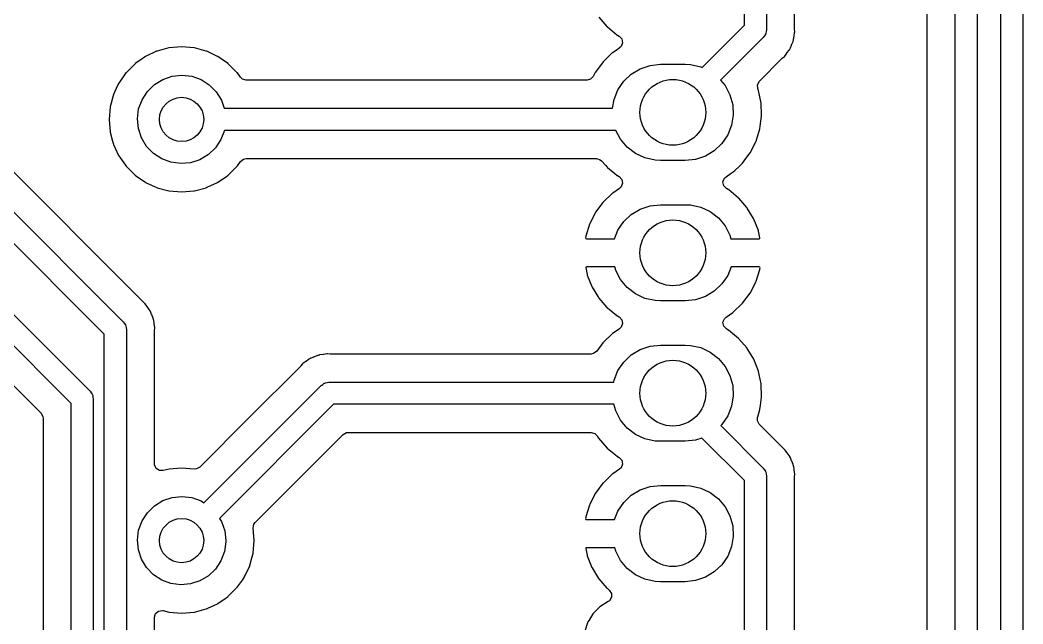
# Model space of a CAD drawing. Extents: x 83 to 135, y -230 to -45.
# Drawn here: x 116.46 to 134.61, y -190.23 to -179.31 of the extents above; entities that cross this region are included whole.
import ezdxf

# ---------------------------------------------------------------- set-up
doc = ezdxf.new("R2010")
doc.units = 0
doc.layers.add('BLACK', color=7, linetype='CONTINUOUS')

msp = doc.modelspace()

# ---------------------------------------------------------------- linework, layer by layer
at = {"layer": 'BLACK', "linetype": 'CONTINUOUS'}
for p, q in [((134.207, -221.872), (134.207, -113.017)), ((134.607, -112.934), (134.607, -221.956)), ((133.379, -211.399), (133.379, -113.214)), ((133.779, -113.132), (133.779, -211.482)), ((132.87, -166.465), (132.87, -211.136)), ((129.565, -179.398), (129.565, -174.575)), ((129.965, -174.492), (129.965, -179.481)), ((130.473, -179.456), (130.473, -174.521)), ((126.931, -179.254), (127.077, -179.422)), ((127.077, -179.422), (127.085, -179.43)), ((127.085, -179.43), (127.258, -179.571)), ((128.799, -180.163), (129.565, -179.398)), ((129.957, -179.513), (129.953, -179.547)), ((129.965, -179.481), (129.957, -179.513)), ((130.473, -179.463), (130.473, -179.456)), ((130.477, -179.525), (130.473, -179.463)), ((127.258, -179.571), (127.266, -179.577)), ((127.266, -179.577), (127.299, -179.596)), ((127.299, -179.596), (127.348, -179.647)), ((127.348, -179.647), (127.362, -179.717)), ((129.906, -179.622), (129.135, -180.393)), ((129.924, -179.594), (129.906, -179.622)), ((129.945, -179.568), (129.924, -179.594)), ((129.947, -179.556), (129.945, -179.568)), ((129.953, -179.547), (129.947, -179.556)), ((130.429, -179.731), (130.446, -179.694)), ((130.446, -179.694), (130.447, -179.686)), ((130.447, -179.686), (130.448, -179.684)), ((130.448, -179.684), (130.452, -179.668)), ((130.452, -179.668), (130.453, -179.665)), ((130.453, -179.665), (130.456, -179.658)), ((130.456, -179.658), (130.464, -179.595)), ((130.464, -179.595), (130.465, -179.588)), ((130.465, -179.588), (130.475, -179.533)), ((130.475, -179.533), (130.477, -179.525)), ((118.926, -179.87), (118.728, -179.962)), ((118.931, -179.868), (118.926, -179.87)), ((118.926, -179.87), (118.926, -179.87)), ((118.936, -179.866), (118.931, -179.868)), ((119.147, -179.81), (118.936, -179.866)), ((118.936, -179.866), (118.936, -179.866)), ((119.152, -179.808), (119.147, -179.81)), ((119.147, -179.81), (119.147, -179.81)), ((119.38, -179.789), (119.152, -179.808)), ((119.608, -179.808), (119.38, -179.789)), ((119.613, -179.81), (119.608, -179.808)), ((119.824, -179.866), (119.613, -179.81)), ((119.613, -179.81), (119.613, -179.81)), ((119.829, -179.868), (119.824, -179.866)), ((119.824, -179.866), (119.824, -179.866)), ((119.834, -179.87), (119.829, -179.868)), ((120.032, -179.962), (119.834, -179.87)), ((119.834, -179.87), (119.834, -179.87)), ((127.261, -179.841), (127.178, -179.897)), ((127.307, -179.81), (127.261, -179.841)), ((127.336, -179.783), (127.307, -179.81)), ((127.362, -179.717), (127.336, -179.783)), ((130.336, -179.901), (130.375, -179.85)), ((130.375, -179.85), (130.378, -179.843)), ((130.378, -179.843), (130.38, -179.841)), ((130.38, -179.841), (130.388, -179.826)), ((130.388, -179.826), (130.389, -179.824)), ((130.389, -179.824), (130.394, -179.818)), ((130.394, -179.818), (130.397, -179.81)), ((130.397, -179.81), (130.417, -179.758)), ((130.417, -179.758), (130.419, -179.752)), ((130.419, -179.752), (130.429, -179.731)), ((118.622, -180.035), (118.54, -180.093)), ((118.723, -179.964), (118.622, -180.035)), ((118.728, -179.962), (118.723, -179.964)), ((118.728, -179.962), (118.728, -179.962)), ((120.037, -179.964), (120.032, -179.962)), ((120.032, -179.962), (120.032, -179.962)), ((120.138, -180.035), (120.037, -179.964)), ((120.22, -180.093), (120.138, -180.035)), ((127.009, -180.058), (126.869, -180.246)), ((127.12, -179.952), (127.009, -180.058)), ((127.174, -179.9), (127.12, -179.952)), ((127.178, -179.897), (127.174, -179.9)), ((127.174, -179.9), (127.174, -179.9)), ((129.836, -180.411), (130.245, -180.002)), ((130.245, -180.002), (130.251, -179.996)), ((130.251, -179.996), (130.289, -179.963)), ((130.289, -179.963), (130.295, -179.958)), ((130.289, -179.963), (130.289, -179.963)), ((130.295, -179.958), (130.332, -179.906)), ((130.332, -179.906), (130.336, -179.901)), ((118.536, -180.096), (118.374, -180.258)), ((118.54, -180.093), (118.536, -180.096)), ((118.54, -180.093), (118.54, -180.093)), ((120.224, -180.096), (120.22, -180.093)), ((120.22, -180.093), (120.22, -180.093)), ((120.386, -180.258), (120.224, -180.096)), ((127.519, -180.282), (127.68, -180.185)), ((127.68, -180.185), (127.858, -180.125)), ((127.858, -180.125), (128.045, -180.105)), ((128.045, -180.105), (128.495, -180.105)), ((128.495, -180.105), (128.592, -180.11)), ((128.592, -180.11), (128.775, -180.151)), ((128.775, -180.151), (128.799, -180.163)), ((118.346, -180.297), (118.242, -180.445)), ((118.371, -180.262), (118.346, -180.297)), ((118.374, -180.258), (118.371, -180.262)), ((118.371, -180.262), (118.371, -180.262)), ((118.887, -180.472), (119.039, -180.378)), ((119.039, -180.378), (119.208, -180.321)), ((119.208, -180.321), (119.386, -180.302)), ((119.386, -180.302), (119.563, -180.323)), ((119.563, -180.323), (119.731, -180.383)), ((119.731, -180.383), (119.881, -180.479)), ((120.389, -180.262), (120.386, -180.258)), ((120.444, -180.34), (120.389, -180.262)), ((120.389, -180.262), (120.389, -180.262)), ((120.479, -180.373), (120.444, -180.34)), ((120.547, -180.393), (120.479, -180.373)), ((126.717, -180.393), (120.547, -180.393)), ((126.78, -180.376), (126.717, -180.393)), ((126.829, -180.325), (126.78, -180.376)), ((126.867, -180.251), (126.829, -180.325)), ((126.869, -180.246), (126.867, -180.251)), ((126.867, -180.251), (126.867, -180.251)), ((127.277, -180.567), (127.382, -180.411)), ((127.382, -180.411), (127.519, -180.282)), ((129.135, -180.393), (129.216, -180.489)), ((129.801, -180.476), (129.836, -180.411)), ((118.195, -180.546), (118.146, -180.653)), ((118.24, -180.45), (118.195, -180.546)), ((118.242, -180.445), (118.24, -180.45)), ((118.24, -180.45), (118.24, -180.45)), ((118.663, -180.746), (118.76, -180.596)), ((118.76, -180.596), (118.887, -180.472)), ((119.881, -180.479), (120.007, -180.605)), ((120.007, -180.605), (120.101, -180.756)), ((127.207, -180.741), (127.277, -180.567)), ((129.216, -180.489), (129.304, -180.655)), ((129.808, -180.546), (129.801, -180.476)), ((129.82, -180.577), (129.808, -180.546)), ((129.868, -180.806), (129.82, -180.577)), ((118.146, -180.653), (118.086, -180.874)), ((118.602, -180.914), (118.663, -180.746)), ((120.101, -180.756), (120.152, -180.902)), ((127.18, -180.902), (127.207, -180.741)), ((129.304, -180.655), (129.354, -180.836)), ((118.086, -180.874), (118.067, -181.102)), ((118.58, -181.091), (118.602, -180.914)), ((120.152, -180.902), (127.18, -180.902)), ((129.354, -180.836), (129.364, -181.024)), ((129.868, -180.812), (129.868, -180.806)), ((129.876, -181.022), (129.868, -180.812)), ((118.067, -181.102), (118.086, -181.33)), ((118.597, -181.268), (118.58, -181.091)), ((129.364, -181.024), (129.333, -181.209)), ((129.853, -181.224), (129.876, -181.045)), ((129.877, -181.04), (129.876, -181.022)), ((129.876, -181.045), (129.877, -181.04)), ((129.876, -181.045), (129.876, -181.045)), ((118.086, -181.33), (118.088, -181.335)), ((118.654, -181.438), (118.597, -181.268)), ((120.154, -181.302), (120.092, -181.468)), ((127.24, -181.302), (120.154, -181.302)), ((127.324, -181.461), (127.24, -181.302)), ((129.333, -181.209), (129.263, -181.383)), ((129.777, -181.495), (129.846, -181.272)), ((129.846, -181.272), (129.853, -181.224)), ((115.066, -181.506), (118.322, -184.761)), ((118.664, -184.384), (115.71, -181.43)), ((118.088, -181.335), (118.088, -181.335)), ((118.088, -181.335), (118.131, -181.495)), ((118.131, -181.495), (118.146, -181.551)), ((118.746, -181.59), (118.654, -181.438)), ((120.092, -181.468), (119.993, -181.616)), ((127.445, -181.605), (127.324, -181.461)), ((129.263, -181.383), (129.158, -181.539)), ((129.674, -181.698), (129.774, -181.5)), ((129.774, -181.5), (129.777, -181.495)), ((129.774, -181.5), (129.774, -181.5)), ((113.281, -181.578), (117.723, -186.02)), ((118.146, -181.551), (118.148, -181.556)), ((118.148, -181.556), (118.148, -181.556)), ((118.148, -181.556), (118.24, -181.754)), ((118.87, -181.718), (118.746, -181.59)), ((119.993, -181.616), (119.864, -181.739)), ((127.594, -181.719), (127.445, -181.605)), ((129.021, -181.668), (128.86, -181.765)), ((129.158, -181.539), (129.021, -181.668)), ((117.381, -186.244), (112.939, -181.802)), ((117.98, -184.985), (114.783, -181.788)), ((118.24, -181.754), (118.24, -181.754)), ((118.24, -181.754), (118.242, -181.759)), ((118.242, -181.759), (118.302, -181.843)), ((118.302, -181.843), (118.364, -181.932)), ((119.019, -181.816), (118.87, -181.718)), ((119.186, -181.878), (119.019, -181.816)), ((119.363, -181.902), (119.186, -181.878)), ((119.71, -181.831), (119.541, -181.886)), ((119.864, -181.739), (119.71, -181.831)), ((120.389, -181.942), (120.444, -181.864)), ((120.444, -181.864), (120.499, -181.82)), ((120.499, -181.82), (120.547, -181.81)), ((120.547, -181.81), (126.887, -181.81)), ((126.887, -181.81), (126.955, -181.831)), ((126.955, -181.831), (126.982, -181.854)), ((126.982, -181.854), (127.05, -181.932)), ((127.765, -181.799), (127.594, -181.719)), ((127.948, -181.84), (127.765, -181.799)), ((128.045, -181.845), (127.948, -181.84)), ((128.495, -181.845), (128.045, -181.845)), ((128.682, -181.825), (128.495, -181.845)), ((128.86, -181.765), (128.682, -181.825)), ((129.531, -181.892), (129.563, -181.849)), ((129.563, -181.849), (129.628, -181.761)), ((129.628, -181.761), (129.671, -181.704)), ((129.671, -181.704), (129.674, -181.698)), ((118.364, -181.932), (118.374, -181.946)), ((118.374, -181.946), (118.536, -182.108)), ((119.541, -181.886), (119.363, -181.902)), ((120.224, -182.108), (120.386, -181.946)), ((120.386, -181.946), (120.389, -181.942)), ((127.05, -181.932), (127.08, -181.967)), ((127.08, -181.967), (127.085, -181.97)), ((127.085, -181.97), (127.085, -181.97)), ((127.085, -181.97), (127.219, -182.08)), ((129.326, -182.077), (129.362, -182.053)), ((129.362, -182.053), (129.392, -182.024)), ((129.392, -182.024), (129.474, -181.946)), ((129.474, -181.946), (129.531, -181.892)), ((112.597, -182.179), (116.836, -186.418)), ((118.536, -182.108), (118.54, -182.111)), ((118.54, -182.111), (118.54, -182.111)), ((118.54, -182.111), (118.571, -182.133)), ((118.571, -182.133), (118.723, -182.24)), ((118.723, -182.24), (118.728, -182.242)), ((120.032, -182.242), (120.037, -182.24)), ((120.037, -182.24), (120.189, -182.133)), ((120.189, -182.133), (120.22, -182.111)), ((120.22, -182.111), (120.224, -182.108)), ((120.22, -182.111), (120.22, -182.111)), ((127.219, -182.08), (127.261, -182.115)), ((127.261, -182.115), (127.266, -182.118)), ((127.266, -182.118), (127.266, -182.118)), ((127.266, -182.118), (127.299, -182.137)), ((127.299, -182.137), (127.348, -182.188)), ((127.348, -182.188), (127.362, -182.257)), ((129.178, -182.233), (129.204, -182.167)), ((129.192, -182.303), (129.178, -182.233)), ((129.204, -182.167), (129.233, -182.14)), ((129.233, -182.14), (129.326, -182.077)), ((118.728, -182.242), (118.728, -182.242)), ((118.728, -182.242), (118.903, -182.323)), ((118.903, -182.323), (118.931, -182.336)), ((118.931, -182.336), (118.936, -182.338)), ((118.936, -182.338), (118.936, -182.338)), ((118.936, -182.338), (119.147, -182.394)), ((119.147, -182.394), (119.147, -182.394)), ((119.147, -182.394), (119.152, -182.396)), ((119.152, -182.396), (119.38, -182.415)), ((119.38, -182.415), (119.608, -182.396)), ((119.608, -182.396), (119.613, -182.394)), ((119.613, -182.394), (119.824, -182.338)), ((119.613, -182.394), (119.613, -182.394)), ((119.824, -182.338), (119.829, -182.336)), ((119.824, -182.338), (119.824, -182.338)), ((119.829, -182.336), (119.857, -182.323)), ((119.857, -182.323), (120.032, -182.242)), ((120.032, -182.242), (120.032, -182.242)), ((127.307, -182.351), (127.183, -182.434)), ((127.336, -182.323), (127.307, -182.351)), ((127.362, -182.257), (127.336, -182.323)), ((129.241, -182.354), (129.192, -182.303)), ((129.274, -182.373), (129.241, -182.354)), ((129.282, -182.379), (129.274, -182.373)), ((129.455, -182.52), (129.282, -182.379)), ((127.006, -182.603), (126.873, -182.782)), ((127.013, -182.595), (127.006, -182.603)), ((127.175, -182.441), (127.013, -182.595)), ((127.183, -182.434), (127.175, -182.441)), ((129.463, -182.528), (129.455, -182.52)), ((129.609, -182.696), (129.463, -182.528)), ((126.873, -182.782), (126.867, -182.791)), ((127.519, -182.822), (127.68, -182.725)), ((127.68, -182.725), (127.858, -182.665)), ((127.858, -182.665), (128.045, -182.645)), ((128.045, -182.645), (128.495, -182.645)), ((128.495, -182.645), (128.592, -182.65)), ((128.592, -182.65), (128.775, -182.691)), ((128.775, -182.691), (128.946, -182.771)), ((128.946, -182.771), (129.095, -182.885)), ((129.615, -182.705), (129.609, -182.696)), ((129.731, -182.896), (129.615, -182.705)), ((126.867, -182.791), (126.766, -182.99)), ((127.277, -183.107), (127.382, -182.951)), ((127.382, -182.951), (127.519, -182.822)), ((129.095, -182.885), (129.216, -183.029)), ((129.736, -182.905), (129.731, -182.896)), ((129.818, -183.113), (129.736, -182.905)), ((126.762, -183), (126.696, -183.213)), ((126.766, -182.99), (126.762, -183)), ((127.215, -183.261), (127.277, -183.107)), ((129.216, -183.029), (129.304, -183.195)), ((129.821, -183.123), (129.818, -183.113)), ((129.847, -183.246), (129.821, -183.123)), ((126.694, -183.223), (126.691, -183.243)), ((126.691, -183.243), (126.693, -183.257)), ((126.693, -183.257), (126.706, -183.261)), ((126.696, -183.213), (126.694, -183.223)), ((126.706, -183.261), (127.215, -183.261)), ((129.304, -183.195), (129.322, -183.261)), ((129.322, -183.261), (129.832, -183.261)), ((129.832, -183.261), (129.845, -183.257)), ((129.845, -183.257), (129.847, -183.246)), ((126.695, -183.773), (126.693, -183.784)), ((126.693, -183.784), (126.719, -183.907)), ((126.708, -183.769), (126.695, -183.773)), ((127.218, -183.769), (126.708, -183.769)), ((127.236, -183.835), (127.218, -183.769)), ((127.324, -184.001), (127.236, -183.835)), ((129.325, -183.769), (129.263, -183.923)), ((129.834, -183.769), (129.325, -183.769)), ((129.778, -184.03), (129.844, -183.817)), ((129.847, -183.773), (129.834, -183.769)), ((129.844, -183.817), (129.846, -183.807)), ((129.846, -183.807), (129.849, -183.787)), ((129.849, -183.787), (129.847, -183.773)), ((126.719, -183.907), (126.722, -183.917)), ((126.722, -183.917), (126.804, -184.125)), ((127.445, -184.145), (127.324, -184.001)), ((129.263, -183.923), (129.158, -184.079)), ((129.673, -184.239), (129.774, -184.04)), ((129.774, -184.04), (129.778, -184.03)), ((126.804, -184.125), (126.809, -184.134)), ((126.809, -184.134), (126.925, -184.325)), ((127.594, -184.259), (127.445, -184.145)), ((129.021, -184.208), (128.86, -184.305)), ((129.158, -184.079), (129.021, -184.208)), ((118.669, -184.389), (118.664, -184.384)), ((118.691, -184.408), (118.669, -184.389)), ((118.716, -184.431), (118.691, -184.408)), ((126.925, -184.325), (126.931, -184.334)), ((126.931, -184.334), (127.077, -184.502)), ((127.765, -184.339), (127.594, -184.259)), ((127.948, -184.38), (127.765, -184.339)), ((128.045, -184.385), (127.948, -184.38)), ((128.495, -184.385), (128.045, -184.385)), ((128.682, -184.365), (128.495, -184.385)), ((128.86, -184.305), (128.682, -184.365)), ((129.534, -184.427), (129.667, -184.248)), ((129.667, -184.248), (129.673, -184.239)), ((118.72, -184.437), (118.716, -184.431)), ((118.752, -184.483), (118.72, -184.437)), ((118.72, -184.437), (118.72, -184.437)), ((118.756, -184.488), (118.752, -184.483)), ((118.795, -184.539), (118.756, -184.488)), ((118.798, -184.546), (118.795, -184.539)), ((118.799, -184.548), (118.798, -184.546)), ((118.807, -184.563), (118.799, -184.548)), ((118.809, -184.566), (118.807, -184.563)), ((118.813, -184.572), (118.809, -184.566)), ((118.816, -184.579), (118.813, -184.572)), ((118.836, -184.632), (118.816, -184.579)), ((118.816, -184.579), (118.816, -184.579)), ((127.077, -184.502), (127.085, -184.51)), ((127.085, -184.51), (127.258, -184.651)), ((129.233, -184.679), (129.357, -184.596)), ((129.357, -184.596), (129.365, -184.589)), ((129.365, -184.589), (129.527, -184.435)), ((129.527, -184.435), (129.534, -184.427)), ((118.322, -184.761), (118.34, -184.79)), ((118.838, -184.638), (118.836, -184.632)), ((118.864, -184.696), (118.838, -184.638)), ((118.865, -184.704), (118.864, -184.696)), ((118.866, -184.706), (118.865, -184.704)), ((118.87, -184.723), (118.866, -184.706)), ((118.871, -184.725), (118.87, -184.723)), ((118.874, -184.732), (118.871, -184.725)), ((118.881, -184.793), (118.874, -184.732)), ((127.258, -184.651), (127.266, -184.657)), ((127.266, -184.657), (127.299, -184.676)), ((127.299, -184.676), (127.348, -184.727)), ((127.348, -184.727), (127.362, -184.797)), ((129.178, -184.773), (129.204, -184.707)), ((129.192, -184.842), (129.178, -184.773)), ((129.204, -184.707), (129.233, -184.679)), ((118.34, -184.79), (118.361, -184.816)), ((118.361, -184.816), (118.363, -184.827)), ((118.363, -184.827), (118.369, -184.837)), ((118.369, -184.837), (118.373, -184.87)), ((118.373, -184.87), (118.38, -184.902)), ((118.38, -184.902), (118.38, -199.301)), ((118.881, -184.796), (118.881, -184.793)), ((118.882, -184.802), (118.881, -184.796)), ((118.893, -184.865), (118.882, -184.802)), ((118.889, -184.923), (118.893, -184.873)), ((118.889, -184.931), (118.889, -184.923)), ((118.889, -187.335), (118.889, -184.931)), ((118.893, -184.873), (118.893, -184.865)), ((118.893, -184.873), (118.893, -184.873)), ((127.246, -184.931), (127.178, -184.977)), ((127.307, -184.89), (127.246, -184.931)), ((127.336, -184.863), (127.307, -184.89)), ((127.362, -184.797), (127.336, -184.863)), ((129.241, -184.893), (129.192, -184.842)), ((129.274, -184.912), (129.241, -184.893)), ((129.279, -184.915), (129.274, -184.912)), ((129.274, -184.912), (129.274, -184.912)), ((129.46, -185.063), (129.279, -184.915)), ((117.98, -199.384), (117.98, -184.985)), ((127.006, -185.143), (126.892, -185.296)), ((127.009, -185.138), (127.006, -185.143)), ((127.178, -184.977), (127.009, -185.138)), ((129.613, -185.24), (129.46, -185.063)), ((126.892, -185.296), (126.835, -185.338)), ((127.519, -185.362), (127.68, -185.265)), ((127.68, -185.265), (127.858, -185.205)), ((127.858, -185.205), (128.045, -185.185)), ((128.045, -185.185), (128.495, -185.185)), ((128.495, -185.185), (128.592, -185.19)), ((128.592, -185.19), (128.775, -185.231)), ((128.775, -185.231), (128.946, -185.311)), ((128.946, -185.311), (129.095, -185.425)), ((129.616, -185.244), (129.613, -185.24)), ((129.686, -185.361), (129.616, -185.244)), ((129.616, -185.244), (129.616, -185.244)), ((121.628, -185.483), (121.575, -185.52)), ((121.633, -185.48), (121.628, -185.483)), ((121.678, -185.445), (121.633, -185.48)), ((121.684, -185.441), (121.678, -185.445)), ((121.678, -185.445), (121.678, -185.445)), ((121.691, -185.438), (121.684, -185.441)), ((121.693, -185.436), (121.691, -185.438)), ((121.708, -185.428), (121.693, -185.436)), ((121.71, -185.427), (121.708, -185.428)), ((121.716, -185.423), (121.71, -185.427)), ((121.723, -185.42), (121.716, -185.423)), ((121.756, -185.408), (121.723, -185.42)), ((121.723, -185.42), (121.723, -185.42)), ((121.776, -185.4), (121.756, -185.408)), ((121.782, -185.397), (121.776, -185.4)), ((121.841, -185.372), (121.782, -185.397)), ((121.848, -185.37), (121.841, -185.372)), ((121.851, -185.37), (121.848, -185.37)), ((121.867, -185.365), (121.851, -185.37)), ((121.87, -185.365), (121.867, -185.365)), ((121.877, -185.362), (121.87, -185.365)), ((121.94, -185.354), (121.877, -185.362)), ((121.947, -185.353), (121.94, -185.354)), ((122.01, -185.342), (121.947, -185.353)), ((122.017, -185.343), (122.01, -185.342)), ((122.067, -185.346), (122.017, -185.343)), ((122.017, -185.343), (122.017, -185.343)), ((122.076, -185.346), (122.067, -185.346)), ((126.791, -185.346), (122.076, -185.346)), ((126.835, -185.338), (126.791, -185.346)), ((127.277, -185.647), (127.382, -185.491)), ((127.382, -185.491), (127.519, -185.362)), ((129.095, -185.425), (129.216, -185.569)), ((129.734, -185.44), (129.686, -185.361)), ((129.82, -185.657), (129.734, -185.44)), ((121.529, -185.571), (120.597, -186.503)), ((121.534, -185.566), (121.529, -185.571)), ((121.57, -185.525), (121.534, -185.566)), ((121.575, -185.52), (121.57, -185.525)), ((121.57, -185.525), (121.57, -185.525)), ((127.207, -185.821), (127.277, -185.647)), ((129.216, -185.569), (129.304, -185.735)), ((129.821, -185.663), (129.82, -185.657)), ((129.832, -185.715), (129.821, -185.663)), ((129.821, -185.663), (129.821, -185.663)), ((121.971, -185.872), (121.981, -185.866)), ((121.981, -185.866), (122.014, -185.862)), ((122.014, -185.862), (122.047, -185.855)), ((122.047, -185.855), (127.201, -185.855)), ((127.201, -185.855), (127.207, -185.821)), ((129.304, -185.735), (129.354, -185.916)), ((129.868, -185.886), (129.832, -185.715)), ((117.723, -186.02), (117.74, -186.048)), ((117.74, -186.048), (117.761, -186.074)), ((119.783, -188.036), (121.906, -185.913)), ((121.906, -185.913), (121.934, -185.896)), ((121.934, -185.896), (121.96, -185.875)), ((121.96, -185.875), (121.971, -185.872)), ((129.354, -185.916), (129.364, -186.104)), ((129.877, -186.12), (129.868, -185.886)), ((117.761, -186.074), (117.764, -186.085)), ((117.764, -186.085), (117.77, -186.095)), ((117.77, -186.095), (117.774, -186.128)), ((117.774, -186.128), (117.781, -186.161)), ((117.781, -186.161), (117.781, -199.55)), ((129.364, -186.104), (129.333, -186.289)), ((129.857, -186.273), (129.876, -186.125)), ((129.876, -186.125), (129.877, -186.12)), ((129.876, -186.125), (129.876, -186.125)), ((117.381, -199.633), (117.381, -186.244)), ((122.13, -186.255), (120.066, -188.319)), ((127.203, -186.255), (122.13, -186.255)), ((127.236, -186.375), (127.203, -186.255)), ((127.324, -186.541), (127.236, -186.375)), ((129.333, -186.289), (129.263, -186.463)), ((129.807, -186.48), (129.846, -186.352)), ((129.846, -186.352), (129.857, -186.273)), ((116.836, -186.418), (116.87, -186.48)), ((116.87, -186.48), (116.872, -186.507)), ((116.872, -186.507), (116.872, -199.604)), ((120.597, -186.503), (119.708, -187.392)), ((127.445, -186.685), (127.324, -186.541)), ((129.263, -186.463), (129.158, -186.619)), ((129.8, -186.555), (129.803, -186.491)), ((129.834, -186.617), (129.8, -186.555)), ((129.803, -186.491), (129.807, -186.48)), ((122.304, -186.8), (122.366, -186.766)), ((122.366, -186.766), (122.393, -186.763)), ((122.393, -186.763), (126.792, -186.763)), ((126.792, -186.763), (126.86, -186.784)), ((127.594, -186.799), (127.445, -186.685)), ((129.158, -186.619), (129.137, -186.639)), ((129.137, -186.639), (129.906, -187.408)), ((130.248, -187.031), (129.834, -186.617)), ((120.71, -188.394), (122.304, -186.8)), ((126.86, -186.784), (126.899, -186.824)), ((126.899, -186.824), (126.927, -186.87)), ((126.927, -186.87), (127.08, -187.047)), ((127.765, -186.879), (127.594, -186.799)), ((127.948, -186.92), (127.765, -186.879)), ((128.045, -186.925), (127.948, -186.92)), ((128.495, -186.925), (128.045, -186.925)), ((128.682, -186.905), (128.495, -186.925)), ((128.798, -186.866), (128.682, -186.905)), ((129.565, -187.632), (128.798, -186.866)), ((127.08, -187.047), (127.261, -187.195)), ((130.253, -187.036), (130.248, -187.031)), ((130.265, -187.047), (130.253, -187.036)), ((130.3, -187.078), (130.265, -187.047)), ((130.304, -187.084), (130.3, -187.078)), ((130.336, -187.13), (130.304, -187.084)), ((130.304, -187.084), (130.304, -187.084)), ((130.34, -187.136), (130.336, -187.13)), ((130.374, -187.18), (130.34, -187.136)), ((127.261, -187.195), (127.266, -187.198)), ((127.266, -187.198), (127.266, -187.198)), ((127.266, -187.198), (127.299, -187.217)), ((127.299, -187.217), (127.348, -187.268)), ((127.348, -187.268), (127.362, -187.337)), ((130.379, -187.186), (130.374, -187.18)), ((130.374, -187.18), (130.374, -187.18)), ((130.382, -187.193), (130.379, -187.186)), ((130.383, -187.195), (130.382, -187.193)), ((130.391, -187.21), (130.383, -187.195)), ((130.393, -187.213), (130.391, -187.21)), ((130.397, -187.219), (130.393, -187.213)), ((130.4, -187.226), (130.397, -187.219)), ((130.42, -187.279), (130.4, -187.226)), ((130.4, -187.226), (130.4, -187.226)), ((130.422, -187.285), (130.42, -187.279)), ((130.448, -187.343), (130.422, -187.285)), ((118.89, -187.35), (118.889, -187.335)), ((118.918, -187.415), (118.89, -187.35)), ((118.977, -187.455), (118.918, -187.415)), ((119.048, -187.456), (118.977, -187.455)), ((119.152, -187.428), (119.048, -187.456)), ((119.38, -187.409), (119.152, -187.428)), ((119.608, -187.428), (119.38, -187.409)), ((119.646, -187.426), (119.608, -187.428)), ((119.708, -187.392), (119.646, -187.426)), ((127.307, -187.431), (127.183, -187.514)), ((127.336, -187.403), (127.307, -187.431)), ((127.362, -187.337), (127.336, -187.403)), ((129.906, -187.408), (129.924, -187.437)), ((129.924, -187.437), (129.945, -187.463)), ((129.945, -187.463), (129.947, -187.474)), ((129.947, -187.474), (129.953, -187.484)), ((129.953, -187.484), (129.957, -187.517)), ((130.449, -187.351), (130.448, -187.343)), ((130.45, -187.353), (130.449, -187.351)), ((130.454, -187.37), (130.45, -187.353)), ((130.455, -187.372), (130.454, -187.37)), ((130.458, -187.379), (130.455, -187.372)), ((130.464, -187.433), (130.458, -187.379)), ((130.465, -187.443), (130.464, -187.433)), ((130.466, -187.449), (130.465, -187.443)), ((130.477, -187.512), (130.466, -187.449)), ((127.006, -187.683), (126.873, -187.862)), ((127.013, -187.675), (127.006, -187.683)), ((127.175, -187.521), (127.013, -187.675)), ((127.183, -187.514), (127.175, -187.521)), ((129.565, -192.455), (129.565, -187.632)), ((129.957, -187.517), (129.965, -187.55)), ((129.965, -187.55), (129.965, -192.538)), ((130.473, -187.57), (130.477, -187.52)), ((130.473, -187.578), (130.473, -187.57)), ((130.473, -192.513), (130.473, -187.578)), ((130.477, -187.52), (130.477, -187.512)), ((130.477, -187.52), (130.477, -187.52)), ((126.873, -187.862), (126.867, -187.871)), ((127.519, -187.902), (127.68, -187.805)), ((127.68, -187.805), (127.858, -187.745)), ((127.858, -187.745), (128.045, -187.725)), ((128.045, -187.725), (128.495, -187.725)), ((128.495, -187.725), (128.592, -187.73)), ((128.592, -187.73), (128.775, -187.771)), ((128.775, -187.771), (128.946, -187.851)), ((128.946, -187.851), (129.095, -187.965)), ((118.887, -188.092), (119.039, -187.998)), ((119.039, -187.998), (119.208, -187.941)), ((119.208, -187.941), (119.386, -187.922)), ((119.386, -187.922), (119.563, -187.943)), ((119.563, -187.943), (119.731, -188.003)), ((119.731, -188.003), (119.783, -188.036)), ((126.867, -187.871), (126.766, -188.07)), ((127.277, -188.187), (127.382, -188.031)), ((127.382, -188.031), (127.519, -187.902)), ((129.095, -187.965), (129.216, -188.109)), ((118.663, -188.366), (118.76, -188.216)), ((118.76, -188.216), (118.887, -188.092)), ((126.762, -188.08), (126.696, -188.293)), ((126.766, -188.07), (126.762, -188.08)), ((127.215, -188.341), (127.277, -188.187)), ((129.216, -188.109), (129.304, -188.275)), ((118.602, -188.534), (118.663, -188.366)), ((120.066, -188.319), (120.101, -188.376)), ((120.101, -188.376), (120.16, -188.545)), ((120.688, -188.424), (120.71, -188.394)), ((126.694, -188.303), (126.691, -188.323)), ((126.691, -188.323), (126.693, -188.337)), ((126.693, -188.337), (126.706, -188.341)), ((126.696, -188.293), (126.694, -188.303)), ((126.706, -188.341), (127.215, -188.341)), ((129.304, -188.275), (129.354, -188.456)), ((118.58, -188.711), (118.602, -188.534)), ((120.16, -188.545), (120.18, -188.722)), ((120.674, -188.494), (120.688, -188.424)), ((120.693, -188.722), (120.674, -188.494)), ((129.354, -188.456), (129.364, -188.644)), ((118.597, -188.888), (118.58, -188.711)), ((120.18, -188.744), (120.155, -188.921)), ((120.18, -188.722), (120.18, -188.744)), ((120.674, -188.95), (120.693, -188.722)), ((129.364, -188.644), (129.333, -188.829)), ((118.654, -189.058), (118.597, -188.888)), ((120.155, -188.921), (120.092, -189.088)), ((120.652, -189.03), (120.672, -188.955)), ((120.672, -188.955), (120.674, -188.95)), ((120.672, -188.955), (120.672, -188.955)), ((126.695, -188.853), (126.693, -188.864)), ((126.693, -188.864), (126.719, -188.987)), ((126.708, -188.849), (126.695, -188.853)), ((127.218, -188.849), (126.708, -188.849)), ((127.236, -188.915), (127.218, -188.849)), ((127.324, -189.081), (127.236, -188.915)), ((129.333, -188.829), (129.263, -189.003)), ((118.746, -189.21), (118.654, -189.058)), ((120.092, -189.088), (119.993, -189.236)), ((120.614, -189.171), (120.652, -189.03)), ((126.719, -188.987), (126.722, -188.997)), ((126.722, -188.997), (126.804, -189.205)), ((127.445, -189.225), (127.324, -189.081)), ((129.263, -189.003), (129.158, -189.159)), ((118.87, -189.338), (118.746, -189.21)), ((119.993, -189.236), (119.864, -189.359)), ((120.52, -189.374), (120.612, -189.176)), ((120.612, -189.176), (120.614, -189.171)), ((120.612, -189.176), (120.612, -189.176)), ((126.804, -189.205), (126.809, -189.214)), ((126.809, -189.214), (126.925, -189.405)), ((127.594, -189.339), (127.445, -189.225)), ((129.021, -189.288), (128.86, -189.385)), ((129.158, -189.159), (129.021, -189.288)), ((119.019, -189.436), (118.87, -189.338)), ((119.186, -189.498), (119.019, -189.436)), ((119.363, -189.522), (119.186, -189.498)), ((119.71, -189.451), (119.541, -189.506)), ((119.864, -189.359), (119.71, -189.451)), ((120.391, -189.559), (120.479, -189.434)), ((120.479, -189.434), (120.518, -189.379)), ((120.518, -189.379), (120.52, -189.374)), ((120.52, -189.374), (120.52, -189.374)), ((126.925, -189.405), (126.931, -189.414)), ((126.931, -189.414), (127.077, -189.582)), ((127.765, -189.419), (127.594, -189.339)), ((127.948, -189.46), (127.765, -189.419)), ((128.045, -189.465), (127.948, -189.46)), ((128.495, -189.465), (128.045, -189.465)), ((128.682, -189.445), (128.495, -189.465)), ((128.86, -189.385), (128.682, -189.445)), ((119.541, -189.506), (119.363, -189.522)), ((120.224, -189.728), (120.386, -189.566)), ((120.386, -189.566), (120.391, -189.559)), ((127.077, -189.582), (127.085, -189.59)), ((127.085, -189.59), (127.118, -189.617)), ((127.118, -189.617), (127.158, -189.676)), ((127.158, -189.676), (127.16, -189.747)), ((119.857, -189.943), (120.032, -189.862)), ((120.032, -189.862), (120.037, -189.86)), ((120.032, -189.862), (120.032, -189.862)), ((120.037, -189.86), (120.168, -189.767)), ((120.168, -189.767), (120.22, -189.731)), ((120.22, -189.731), (120.224, -189.728)), ((120.22, -189.731), (120.22, -189.731)), ((127.101, -189.823), (126.951, -189.917)), ((127.123, -189.808), (127.101, -189.823)), ((127.101, -189.823), (127.101, -189.823)), ((127.16, -189.747), (127.123, -189.808)), ((118.889, -190.109), (118.909, -190.041)), ((118.909, -190.041), (118.963, -189.995)), ((118.963, -189.995), (119.033, -189.985)), ((119.033, -189.985), (119.048, -189.988)), ((119.048, -189.988), (119.152, -190.016)), ((119.152, -190.016), (119.38, -190.035)), ((119.38, -190.035), (119.608, -190.016)), ((119.608, -190.016), (119.613, -190.014)), ((119.613, -190.014), (119.824, -189.958)), ((119.613, -190.014), (119.613, -190.014)), ((119.824, -189.958), (119.829, -189.956)), ((119.824, -189.958), (119.824, -189.958)), ((119.829, -189.956), (119.857, -189.943)), ((126.826, -190.042), (126.822, -190.048)), ((126.951, -189.917), (126.826, -190.042)), ((118.889, -194.955), (118.889, -190.109)), ((126.733, -190.192), (126.677, -190.36)), ((126.754, -190.158), (126.733, -190.192)), ((126.822, -190.048), (126.754, -190.158)), ((126.822, -190.048), (126.822, -190.048))]:
    msp.add_line(p, q, dxfattribs=at)
at = {"layer": 'BLACK'}
for centre, radius in [((128.27, -180.975), 0.595), ((119.38, -181.102), 0.4), ((128.27, -183.515), 0.595), ((128.27, -186.055), 0.595), ((128.27, -188.595), 0.595), ((119.38, -188.722), 0.4)]:
    msp.add_circle(centre, radius, dxfattribs=at)

doc.saveas('drawing.dxf')
